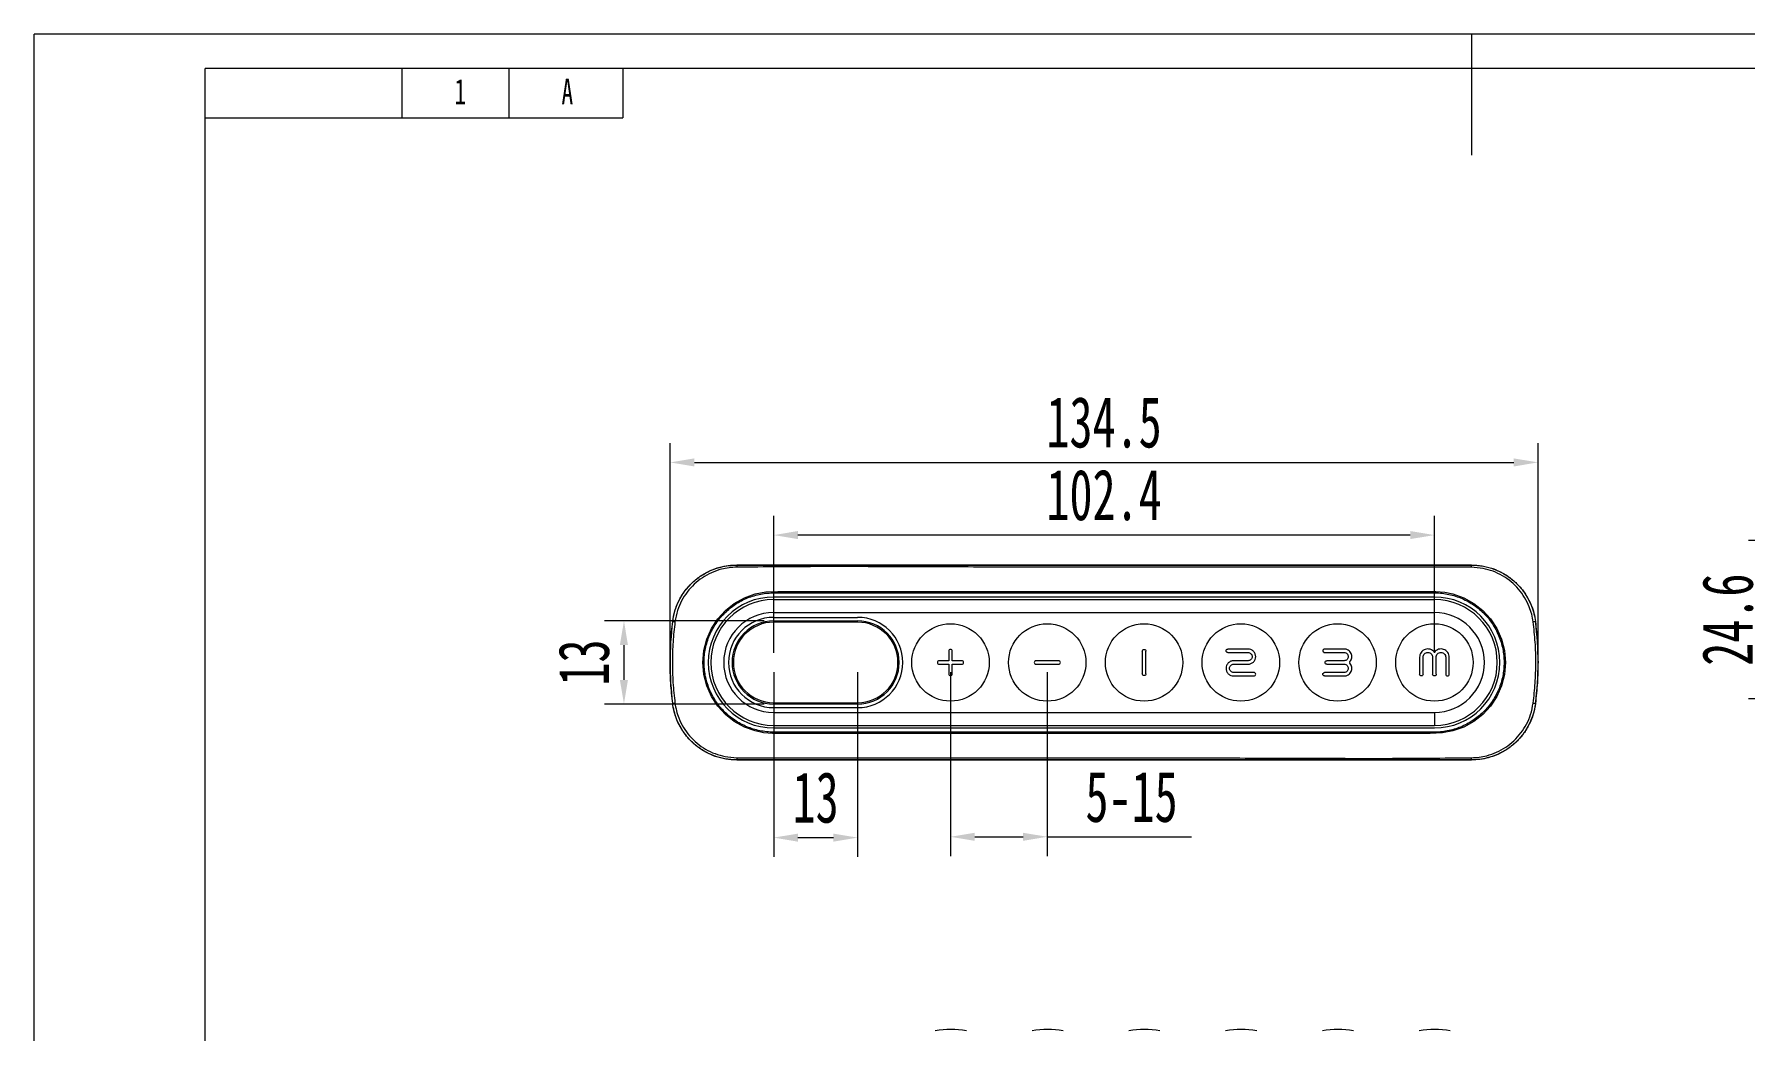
# Model space of a CAD drawing. Header units: millimetres. Extents: x 37 to 3702, y -325 to 1382.
# Drawn here: x 3256.6 to 3521.7, y -164.5 to -10 of the extents above; entities that cross this region are included whole.
import ezdxf

# ---------------------------------------------------------------- set-up
doc = ezdxf.new("R2010")
doc.units = ezdxf.units.MM
doc.header["$PDSIZE"] = -1
doc.layers.get('0').update_dxf_attribs({"lineweight": 20})
for name, color, linetype, lineweight in [('2细线层', 4, 'Continuous', 0), ('AM_5', 3, 'Continuous', 25), ('图框层', 7, 'Continuous', 15)]:
    doc.layers.add(name, color=color, linetype=linetype, lineweight=lineweight)
doc.layers.add('5剖面线层', color=2, linetype='Continuous')
doc.styles.add('标准', font='', dxfattribs={"width": 0.667})
doc.styles.get('标准').set_extended_font_data('SimSun')
doc.dimstyles.new('标准$0', dxfattribs={"dimscale": 1.5, "dimtxt": 5.25, "dimasz": 2.5, "dimexe": 2, "dimexo": 1, "dimgap": 1.5, "dimtad": 1, "dimdec": 1, "dimdsep": 46, "dimtxsty": '标准', "dimcen": 2.5, "dimadec": 0, "dimazin": 0, "dimtfac": 0.714286, "dimtdec": 1, "dimtmove": 0, "dimatfit": 3, "dimfxl": 0, "dimtolj": 1, "dimtzin": 0, "dimlwd": 15, "dimlwe": 15, "dimarcsym": 0})

# ---------------------------------------------------------------- blocks, each defined once
blk = doc.blocks.new('*D134')
at = {"color": 0, "linetype": 'Continuous', "lineweight": 15, "transparency": 16777216}
for p, q in [((3355.13, -105.93), (3355.13, -73.41)), ((3489.64, -105.94), (3489.64, -73.41)), ((3358.88, -76.41), (3485.89, -76.41))]:
    blk.add_line(p, q, dxfattribs=at)
at = {"color": 0, "transparency": 16777216}
for points in [[(3358.88, -75.79), (3358.88, -77.04), (3355.13, -76.41)], [(3485.89, -75.79), (3485.89, -77.04), (3489.64, -76.41)]]:
    blk.add_solid(points, dxfattribs=at)
at = {"layer": 'Defpoints', "color": 0, "transparency": 16777216}
for p in [(3489.64, -76.41), (3355.13, -107.43), (3489.64, -107.44)]:
    blk.add_point(p, dxfattribs=at)
at = {"color": 0, "lineweight": 20, "transparency": 16777216, "insert": (3422.38, -70.22), "char_height": 7.875, "attachment_point": 5, "style": '标准'}
blk.add_mtext('\\A1;134.5', dxfattribs=at)
blk = doc.blocks.new('*D135')
at = {"color": 0, "linetype": 'Continuous', "lineweight": 15, "transparency": 16777216}
for p, q in [((3398.58, -108.93), (3398.58, -137.45)), ((3413.58, -108.93), (3413.58, -137.45)), ((3402.33, -134.45), (3409.83, -134.45)), ((3413.58, -134.45), (3435.95, -134.45))]:
    blk.add_line(p, q, dxfattribs=at)
at = {"color": 0, "transparency": 16777216}
for points in [[(3402.33, -133.83), (3402.33, -135.08), (3398.58, -134.45)], [(3409.83, -133.83), (3409.83, -135.08), (3413.58, -134.45)]]:
    blk.add_solid(points, dxfattribs=at)
at = {"layer": 'Defpoints', "color": 0, "transparency": 16777216}
for p in [(3398.58, -107.43), (3413.58, -107.43), (3413.58, -134.45)]:
    blk.add_point(p, dxfattribs=at)
at = {"color": 0, "lineweight": 20, "transparency": 16777216, "insert": (3426.64, -128.27), "char_height": 7.875, "attachment_point": 5, "style": '标准'}
blk.add_mtext('\\A1;5-15', dxfattribs=at)
blk = doc.blocks.new('*D136')
at = {"color": 0, "linetype": 'Continuous', "lineweight": 15, "transparency": 16777216}
for p, q in [((3371.18, -105.93), (3371.18, -84.68)), ((3473.58, -105.93), (3473.58, -84.68)), ((3469.83, -87.68), (3374.93, -87.68))]:
    blk.add_line(p, q, dxfattribs=at)
at = {"color": 0, "transparency": 16777216}
for points in [[(3374.93, -87.05), (3374.93, -88.3), (3371.18, -87.68)], [(3469.83, -87.05), (3469.83, -88.3), (3473.58, -87.68)]]:
    blk.add_solid(points, dxfattribs=at)
at = {"layer": 'Defpoints', "color": 0, "transparency": 16777216}
for p in [(3371.18, -87.68), (3371.18, -107.43), (3473.58, -107.43)]:
    blk.add_point(p, dxfattribs=at)
at = {"color": 0, "lineweight": 20, "transparency": 16777216, "insert": (3422.38, -81.49), "char_height": 7.875, "attachment_point": 5, "style": '标准'}
blk.add_mtext('\\A1;102.4', dxfattribs=at)
blk = doc.blocks.new('*D171')
at = {"layer": 'AM_5', "color": 0, "linetype": 'Continuous', "lineweight": 15, "transparency": 16777216}
for p, q in [((3576.91, -88.51), (3522.25, -88.51)), ((3525.25, -92.26), (3525.25, -109.33)), ((3576.91, -113.08), (3522.25, -113.08))]:
    blk.add_line(p, q, dxfattribs=at)
at = {"layer": 'AM_5', "color": 0, "transparency": 16777216}
for points in [[(3524.63, -92.26), (3525.88, -92.26), (3525.25, -88.51)], [(3524.63, -109.33), (3525.88, -109.33), (3525.25, -113.08)]]:
    blk.add_solid(points, dxfattribs=at)
at = {"layer": 'Defpoints', "color": 0, "transparency": 16777216}
for p in [(3578.41, -88.51), (3525.25, -113.08), (3578.41, -113.08)]:
    blk.add_point(p, dxfattribs=at)
at = {"layer": 'AM_5', "color": 0, "lineweight": 20, "transparency": 16777216, "insert": (3519.06, -100.79), "char_height": 7.875, "attachment_point": 5, "rotation": 90, "style": '标准'}
blk.add_mtext('\\A1;24.6', dxfattribs=at)
blk = doc.blocks.new('*D173')
at = {"color": 0, "linetype": 'Continuous', "lineweight": 15, "transparency": 16777216}
for p, q in [((3371.18, -108.93), (3371.18, -137.58)), ((3384.18, -108.93), (3384.18, -137.58)), ((3374.93, -134.58), (3380.43, -134.58))]:
    blk.add_line(p, q, dxfattribs=at)
at = {"color": 0, "transparency": 16777216}
for points in [[(3374.93, -133.96), (3374.93, -135.21), (3371.18, -134.58)], [(3380.43, -133.96), (3380.43, -135.21), (3384.18, -134.58)]]:
    blk.add_solid(points, dxfattribs=at)
at = {"layer": 'Defpoints', "color": 0, "transparency": 16777216}
for p in [(3371.18, -107.43), (3384.18, -107.43), (3384.18, -134.58)]:
    blk.add_point(p, dxfattribs=at)
at = {"color": 0, "transparency": 16777216, "insert": (3377.68, -128.39), "char_height": 7.875, "attachment_point": 5, "style": '标准'}
blk.add_mtext('\\A1;13', dxfattribs=at)
blk = doc.blocks.new('*D178')
at = {"color": 0, "linetype": 'Continuous', "lineweight": 15, "transparency": 16777216}
for p, q in [((3369.68, -100.97), (3344.97, -100.97)), ((3347.97, -104.72), (3347.97, -110.13)), ((3369.68, -113.88), (3344.97, -113.88))]:
    blk.add_line(p, q, dxfattribs=at)
at = {"color": 0, "transparency": 16777216}
for points in [[(3347.34, -104.72), (3348.59, -104.72), (3347.97, -100.97)], [(3347.34, -110.13), (3348.59, -110.13), (3347.97, -113.88)]]:
    blk.add_solid(points, dxfattribs=at)
at = {"layer": 'Defpoints', "color": 0, "transparency": 16777216}
for p in [(3371.18, -100.97), (3347.97, -113.88), (3371.18, -113.88)]:
    blk.add_point(p, dxfattribs=at)
at = {"color": 0, "transparency": 16777216, "insert": (3341.78, -107.43), "char_height": 7.875, "attachment_point": 5, "rotation": 90, "style": '标准'}
blk.add_mtext('\\A1;13', dxfattribs=at)

msp = doc.modelspace()

# ---------------------------------------------------------------- linework, layer by layer
at = {"color": 7, "lineweight": 20}
for p, q in [((3365.45, -92.31), (3365.45, -92.33)), ((3365.45, -92.31), (3479.31, -92.31)), ((3479.31, -92.31), (3479.31, -92.33)), ((3473.58, -97.28), (3371.18, -97.28)), ((3371.18, -99.68), (3371.18, -97.68)), ((3371.18, -97.68), (3473.58, -97.68)), ((3473.58, -99.68), (3473.58, -97.68)), ((3371.18, -99.68), (3473.58, -99.68)), ((3371.18, -100.43), (3384.18, -100.43)), ((3355.51, -101.09), (3355.52, -101.09)), ((3371.18, -101.17), (3371.18, -100.97)), ((3371.18, -100.97), (3384.18, -100.97)), ((3384.18, -101.17), (3371.18, -101.17)), ((3384.18, -101.17), (3384.18, -100.97)), ((3489.26, -101.09), (3489.24, -101.09)), ((3398.31, -105.67), (3398.31, -107.16)), ((3398.85, -107.16), (3398.85, -105.67)), ((3428.31, -105.67), (3428.31, -109.18)), ((3428.85, -109.18), (3428.85, -105.67)), ((3444.7, -105.34), (3441.56, -105.34)), ((3441.56, -105.88), (3444.7, -105.88)), ((3459.6, -105.34), (3456.56, -105.34)), ((3456.56, -105.88), (3459.6, -105.88)), ((3398.31, -107.16), (3396.83, -107.16)), ((3396.83, -107.7), (3398.31, -107.7)), ((3398.31, -107.7), (3398.31, -109.18)), ((3400.34, -107.16), (3398.85, -107.16)), ((3398.85, -107.7), (3400.34, -107.7)), ((3398.85, -109.18), (3398.85, -107.7)), ((3415.34, -107.16), (3411.83, -107.16)), ((3411.83, -107.7), (3415.34, -107.7)), ((3444.7, -107.16), (3442.47, -107.16)), ((3442.47, -107.7), (3444.7, -107.7)), ((3459.6, -107.16), (3456.9, -107.16)), ((3456.9, -107.7), (3459.6, -107.7)), ((3471.29, -106.62), (3471.29, -109.25)), ((3471.83, -109.25), (3471.83, -106.62)), ((3473.31, -106.62), (3473.31, -109.25)), ((3473.85, -109.25), (3473.85, -106.62)), ((3475.34, -106.62), (3475.34, -109.25)), ((3475.88, -109.25), (3475.88, -106.62)), ((3445.61, -108.98), (3442.47, -108.98)), ((3442.47, -109.52), (3445.61, -109.52)), ((3459.6, -108.98), (3456.56, -108.98)), ((3456.56, -109.52), (3459.6, -109.52)), ((3355.51, -113.77), (3355.52, -113.77)), ((3371.18, -113.88), (3371.18, -113.68)), ((3371.18, -113.68), (3384.18, -113.68)), ((3384.18, -113.88), (3371.18, -113.88)), ((3384.18, -113.88), (3384.18, -113.68)), ((3489.26, -113.77), (3489.24, -113.77)), ((3371.18, -114.43), (3384.18, -114.43)), ((3371.18, -115.18), (3371.18, -117.18)), ((3371.18, -115.18), (3473.58, -115.18)), ((3473.58, -115.18), (3473.58, -117.18)), ((3371.18, -117.18), (3473.58, -117.18)), ((3371.18, -117.58), (3473.58, -117.58)), ((3365.45, -122.55), (3365.45, -122.53)), ((3479.31, -122.55), (3365.45, -122.55)), ((3479.31, -122.55), (3479.31, -122.53))]:
    msp.add_line(p, q, dxfattribs=at)
at = {"color": 7, "lineweight": 20, "flags": 128}
msp.add_lwpolyline([(3422.41, -96.43), (3440.66, -96.43), (3458.9, -96.43), (3469.04, -96.43), (3470.63, -96.43), (3472.21, -96.43), (3473.78, -96.43), (3475.18, -96.55), (3476.44, -96.81), (3478.14, -97.42), (3479.69, -98.28), (3481.08, -99.38), (3482.27, -100.68), (3483.24, -102.16), (3483.97, -103.8), (3484.43, -105.59), (3484.58, -107.43), (3484.43, -109.27), (3483.97, -111.05), (3483.24, -112.7), (3482.27, -114.18), (3481.08, -115.48), (3479.69, -116.58), (3478.14, -117.44), (3476.44, -118.05), (3474.82, -118.36), (3472.93, -118.43), (3470.91, -118.43), (3468.9, -118.43), (3466.88, -118.43), (3458.9, -118.43), (3440.65, -118.43), (3422.38, -118.43), (3404.12, -118.43), (3385.87, -118.43), (3375.73, -118.43), (3374.14, -118.43), (3372.56, -118.43), (3370.98, -118.43), (3369.58, -118.31), (3368.33, -118.05), (3366.63, -117.44), (3365.07, -116.58), (3363.69, -115.48), (3362.5, -114.18), (3361.53, -112.7), (3360.8, -111.05), (3360.34, -109.27), (3360.18, -107.43), (3360.34, -105.59), (3360.8, -103.8), (3361.53, -102.16), (3362.5, -100.68), (3363.69, -99.38), (3365.07, -98.28), (3366.63, -97.42), (3368.33, -96.81), (3369.95, -96.5), (3371.84, -96.43), (3373.85, -96.43), (3375.87, -96.43), (3377.89, -96.43), (3385.87, -96.43), (3404.12, -96.43), (3422.38, -96.43), (3422.41, -96.43)], dxfattribs=at)
at = {"color": 7, "lineweight": 20}
for centre in [(3398.58, -107.43), (3413.58, -107.43), (3428.58, -107.43), (3443.58, -107.43), (3458.58, -107.43), (3473.58, -107.43)]:
    msp.add_circle(centre, 6, dxfattribs=at)
for centre, radius, start, end in [((3372.18, -92.61), 6.74, 177.6142, 180.4571), ((3472.58, -92.61), 6.74, 359.5429, 2.3858), ((3371.18, -107.43), 10.15, 90, 270), ((3371.18, -107.43), 9.75, 90, 270), ((3473.58, -107.43), 10.15, 270, 90), ((3473.58, -107.43), 9.75, 270, 90), ((3371.18, -107.43), 7.75, 90, 270), ((3371.18, -107.43), 7, 90, 270), ((3384.18, -107.43), 7, 270, 90), ((3473.58, -107.43), 7.75, 270, 90), ((3406.18, -107.43), 51.07, 172.8647, 187.1353), ((3354.26, -113.54), 12.51, 82.5898, 84.2189), ((3371.18, -107.43), 6.45, 90, 270), ((3371.18, -107.43), 6.25, 90, 270), ((3384.18, -107.43), 6.45, 270, 90), ((3384.18, -107.43), 6.25, 270, 90), ((3490.5, -113.54), 12.52, 95.7816, 97.4099), ((3438.58, -107.43), 51.07, 352.8647, 7.1353), ((3354.26, -101.32), 12.52, 275.7816, 277.4099), ((3490.5, -101.32), 12.51, 262.5898, 264.2189), ((3372.18, -122.25), 6.74, 179.5429, 182.3858), ((3472.58, -122.25), 6.74, 357.6142, 0.4571), ((3398.58, -179.93), 15.6, 80.931, 98.6982), ((3413.58, -179.93), 15.6, 80.931, 98.6982), ((3428.58, -179.93), 15.6, 80.931, 98.6982), ((3443.58, -179.93), 15.6, 80.931, 98.6982), ((3458.58, -179.93), 15.6, 80.931, 98.6982), ((3473.58, -179.93), 15.6, 80.931, 98.6982)]:
    msp.add_arc(centre, radius, start, end, dxfattribs=at)
for points, knots in [([(3355.51, -101.09), (3355.61, -100.53), (3355.8, -99.41), (3356.45, -97.83), (3357.33, -96.38), (3358.45, -95.1), (3359.76, -94.03), (3361.23, -93.19), (3362.71, -92.66), (3364.13, -92.36), (3365.01, -92.33), (3365.45, -92.31)], [0, 0, 0, 0, 0.117209, 0.234106, 0.350999, 0.467557, 0.584108, 0.70055, 0.81698, 0.908493, 1, 1, 1, 1]), ([(3355.52, -101.09), (3355.52, -101.09), (3355.6, -100.47), (3355.86, -99.3), (3356.54, -97.68), (3357.44, -96.25), (3358.58, -95), (3359.9, -93.95), (3361.39, -93.14), (3362.84, -92.63), (3364.21, -92.38), (3365.04, -92.33), (3365.45, -92.33), (3365.45, -92.33)], [0, 0, 0, 0, 0.000004, 0.129923, 0.246281, 0.362638, 0.479118, 0.595595, 0.712003, 0.828401, 0.914201, 0.999996, 1, 1, 1, 1]), ([(3365.45, -92.66), (3365.05, -92.68), (3364.25, -92.72), (3362.94, -92.98), (3361.53, -93.47), (3360.11, -94.26), (3358.83, -95.27), (3357.74, -96.48), (3356.88, -97.85), (3356.2, -99.41), (3355.99, -100.53), (3355.88, -101.13)], [0, 0, 0, 0, 0.085925, 0.17185, 0.288253, 0.40466, 0.521061, 0.637467, 0.753753, 0.870043, 1, 1, 1, 1]), ([(3365.45, -92.33), (3370.15, -92.33), (3379.55, -92.33), (3393.65, -92.33), (3412.59, -92.33), (3436.37, -92.33), (3457.84, -92.33), (3472.16, -92.33), (3476.93, -92.33), (3479.31, -92.33)], [0, 0, 0, 0, 0.123806, 0.247616, 0.371426, 0.622852, 0.874279, 0.93714, 1, 1, 1, 1]), ([(3479.32, -92.66), (3476.93, -92.65), (3472.16, -92.62), (3460.29, -92.64), (3437.76, -92.62), (3413.27, -92.66), (3391.53, -92.6), (3378.49, -92.54), (3369.79, -92.62), (3365.45, -92.66)], [0, 0, 0, 0, 0.062877, 0.1257576, 0.3127416, 0.6563688, 0.7709147, 0.8854605, 1, 1, 1, 1]), ([(3479.31, -92.31), (3479.88, -92.34), (3481.01, -92.39), (3482.66, -92.84), (3484.21, -93.53), (3485.62, -94.48), (3486.85, -95.65), (3487.86, -97.01), (3488.58, -98.41), (3489.04, -99.78), (3489.19, -100.65), (3489.26, -101.09)], [0, 0, 0, 0, 0.117208, 0.23416, 0.351108, 0.467624, 0.584134, 0.700835, 0.817533, 0.908769, 1, 1, 1, 1]), ([(3479.31, -92.33), (3479.31, -92.33), (3479.94, -92.33), (3481.13, -92.44), (3482.82, -92.91), (3484.35, -93.63), (3485.74, -94.6), (3486.94, -95.78), (3487.93, -97.15), (3488.61, -98.54), (3489.04, -99.86), (3489.19, -100.68), (3489.24, -101.09), (3489.24, -101.09)], [0, 0, 0, 0, 0.000004, 0.129935, 0.246247, 0.362558, 0.47897, 0.595376, 0.712011, 0.828644, 0.914323, 0.999996, 1, 1, 1, 1]), ([(3488.89, -101.13), (3488.82, -100.74), (3488.69, -99.95), (3488.27, -98.68), (3487.61, -97.35), (3486.66, -96.02), (3485.5, -94.88), (3484.16, -93.95), (3482.69, -93.26), (3481.07, -92.78), (3479.92, -92.7), (3479.32, -92.66)], [0, 0, 0, 0, 0.085692, 0.171388, 0.287937, 0.404485, 0.520834, 0.63719, 0.753518, 0.869855, 1, 1, 1, 1]), ([(3422.38, -118.23), (3433.73, -118.23), (3447.92, -118.23), (3463.53, -118.23), (3468.49, -118.23), (3470.97, -118.23), (3472.04, -118.23), (3472.75, -118.23), (3473.1, -118.23), (3473.81, -118.23), (3474.17, -118.22), (3474.88, -118.15), (3475.23, -118.1), (3475.94, -117.97), (3476.29, -117.89), (3476.97, -117.69), (3477.31, -117.57), (3477.96, -117.3), (3478.28, -117.15), (3478.91, -116.82), (3479.22, -116.64), (3480.12, -116.05), (3480.67, -115.6), (3481.43, -114.85), (3481.67, -114.59), (3482.13, -114.04), (3482.34, -113.75), (3482.94, -112.87), (3483.27, -112.24), (3483.69, -111.26), (3483.81, -110.92), (3484.02, -110.23), (3484.1, -109.89), (3484.31, -108.85), (3484.38, -108.14), (3484.38, -106.7), (3484.31, -105.99), (3484.1, -104.95), (3484.01, -104.61), (3483.8, -103.92), (3483.68, -103.59), (3483.26, -102.6), (3482.93, -101.98), (3482.33, -101.09), (3482.12, -100.8), (3481.66, -100.25), (3481.42, -99.99), (3480.66, -99.24), (3480.11, -98.8), (3479.21, -98.21), (3478.9, -98.03), (3478.27, -97.7), (3477.95, -97.55), (3477.29, -97.28), (3476.95, -97.17), (3476.27, -96.97), (3475.92, -96.88), (3475.21, -96.75), (3474.86, -96.7), (3474.15, -96.64), (3473.8, -96.63), (3472.02, -96.63), (3470.6, -96.63), (3467.75, -96.63), (3463.49, -96.63), (3459.22, -96.63), (3444.99, -96.63), (3433.61, -96.63), (3410.85, -96.63), (3396.63, -96.63), (3380.98, -96.63), (3376, -96.63), (3373.51, -96.63), (3372.45, -96.63), (3371.73, -96.63), (3371.38, -96.63), (3370.31, -96.65), (3369.61, -96.73), (3368.58, -96.95), (3368.23, -97.04), (3367.55, -97.26), (3367.22, -97.38), (3366.25, -97.8), (3365.63, -98.14), (3364.75, -98.75), (3364.47, -98.97), (3363.93, -99.43), (3363.67, -99.67), (3363.18, -100.17), (3362.95, -100.44), (3362.51, -100.99), (3362.3, -101.29), (3361.72, -102.18), (3361.4, -102.81), (3361.01, -103.8), (3360.9, -104.13), (3360.7, -104.82), (3360.62, -105.17), (3360.43, -106.21), (3360.38, -106.91), (3360.4, -107.98), (3360.42, -108.33), (3360.5, -109.04), (3360.56, -109.39), (3360.79, -110.42), (3361, -111.09), (3361.58, -112.4), (3361.92, -113.02), (3362.53, -113.89), (3362.74, -114.17), (3363.2, -114.71), (3363.45, -114.97), (3364.22, -115.71), (3364.77, -116.14), (3365.66, -116.71), (3365.97, -116.89), (3366.61, -117.21), (3366.93, -117.36), (3367.92, -117.74), (3368.6, -117.93), (3369.65, -118.12), (3370, -118.17), (3370.71, -118.22), (3371.07, -118.23), (3374.25, -118.22), (3377.08, -118.23), (3382.75, -118.23), (3391.24, -118.23), (3402.56, -118.23), (3412.47, -118.23), (3417.43, -118.23), (3419.55, -118.23), (3420.97, -118.23), (3421.67, -118.23), (3422.38, -118.23)], [0, 0, 0, 0, 0.125, 0.15625, 0.171875, 0.179687, 0.183594, 0.183594, 0.1875, 0.1875, 0.191406, 0.191406, 0.195312, 0.195312, 0.199219, 0.199219, 0.203125, 0.203125, 0.207031, 0.207031, 0.210937, 0.210937, 0.21875, 0.21875, 0.222656, 0.222656, 0.226562, 0.226562, 0.234375, 0.234375, 0.238281, 0.238281, 0.242188, 0.242188, 0.25, 0.25, 0.257813, 0.257813, 0.261719, 0.261719, 0.265625, 0.265625, 0.273438, 0.273438, 0.277344, 0.277344, 0.28125, 0.28125, 0.289063, 0.289063, 0.292969, 0.292969, 0.296875, 0.296875, 0.300781, 0.300781, 0.304688, 0.304688, 0.308594, 0.308594, 0.3125, 0.3125, 0.328125, 0.328125, 0.34375, 0.375, 0.375, 0.5, 0.5, 0.625, 0.65625, 0.671875, 0.679687, 0.683594, 0.683594, 0.6875, 0.6875, 0.695312, 0.695312, 0.699219, 0.699219, 0.703125, 0.703125, 0.710937, 0.710937, 0.714844, 0.714844, 0.71875, 0.71875, 0.722656, 0.722656, 0.726562, 0.726562, 0.734375, 0.734375, 0.738281, 0.738281, 0.742187, 0.742187, 0.75, 0.75, 0.753906, 0.753906, 0.757812, 0.757812, 0.765625, 0.765625, 0.773437, 0.773437, 0.777344, 0.777344, 0.78125, 0.78125, 0.789062, 0.789062, 0.792969, 0.792969, 0.796875, 0.796875, 0.804688, 0.804688, 0.808594, 0.808594, 0.8125, 0.8125, 0.84375, 0.84375, 0.875, 0.9375, 0.96875, 0.984375, 0.992187, 0.992187, 1, 1, 1, 1]), ([(3355.52, -113.77), (3355.41, -112.73), (3355.19, -110.63), (3355.1, -107.46), (3355.18, -104.27), (3355.41, -102.15), (3355.52, -101.09)], [0, 0, 0, 0, 0.248058, 0.496117, 0.748059, 1, 1, 1, 1]), ([(3355.88, -101.13), (3355.76, -102.17), (3355.53, -104.24), (3355.44, -107.39), (3355.52, -110.56), (3355.76, -112.67), (3355.88, -113.73)], [0, 0, 0, 0, 0.2478216, 0.4956638, 0.7478427, 1, 1, 1, 1]), ([(3488.89, -113.73), (3489.01, -112.69), (3489.24, -110.62), (3489.33, -107.47), (3489.25, -104.3), (3489.01, -102.18), (3488.89, -101.13)], [0, 0, 0, 0, 0.2478216, 0.4956638, 0.7478427, 1, 1, 1, 1]), ([(3489.24, -101.09), (3489.36, -102.13), (3489.58, -104.22), (3489.67, -107.4), (3489.58, -110.58), (3489.36, -112.71), (3489.24, -113.77)], [0, 0, 0, 0, 0.248058, 0.496117, 0.748059, 1, 1, 1, 1]), ([(3398.85, -105.67), (3398.85, -105.6), (3398.83, -105.53), (3398.73, -105.43), (3398.66, -105.4), (3398.51, -105.4), (3398.44, -105.43), (3398.34, -105.53), (3398.31, -105.6), (3398.31, -105.67)], [0, 0, 0, 0, 0.25, 0.25, 0.5, 0.5, 0.75, 0.75, 1, 1, 1, 1]), ([(3428.31, -105.67), (3428.31, -105.6), (3428.34, -105.53), (3428.44, -105.43), (3428.51, -105.4), (3428.58, -105.4)], [0, 0, 0, 0, 0.5, 0.5, 1, 1, 1, 1]), ([(3428.58, -105.4), (3428.66, -105.4), (3428.73, -105.43), (3428.83, -105.53), (3428.85, -105.6), (3428.85, -105.67)], [0, 0, 0, 0, 0.5, 0.5, 1, 1, 1, 1]), ([(3441.29, -105.61), (3441.29, -105.54), (3441.32, -105.47), (3441.42, -105.37), (3441.49, -105.34), (3441.56, -105.34)], [0, 0, 0, 0, 0.5, 0.5, 1, 1, 1, 1]), ([(3441.56, -105.88), (3441.49, -105.88), (3441.42, -105.85), (3441.32, -105.75), (3441.29, -105.68), (3441.29, -105.61)], [0, 0, 0, 0, 0.5, 0.5, 1, 1, 1, 1]), ([(3444.7, -107.7), (3444.78, -107.7), (3444.85, -107.69), (3445, -107.66), (3445.08, -107.64), (3445.22, -107.58), (3445.29, -107.54), (3445.42, -107.46), (3445.48, -107.41), (3445.64, -107.25), (3445.73, -107.12), (3445.85, -106.83), (3445.88, -106.68), (3445.88, -106.45), (3445.87, -106.37), (3445.84, -106.22), (3445.82, -106.14), (3445.76, -106), (3445.72, -105.93), (3445.64, -105.8), (3445.59, -105.74), (3445.42, -105.57), (3445.29, -105.49), (3445.01, -105.37), (3444.85, -105.34), (3444.7, -105.34)], [0, 0, 0, 0, 0.0625, 0.0625, 0.125, 0.125, 0.1875, 0.1875, 0.25, 0.25, 0.375, 0.375, 0.5, 0.5, 0.5625, 0.5625, 0.625, 0.625, 0.6875, 0.6875, 0.75, 0.75, 0.875, 0.875, 1, 1, 1, 1]), ([(3444.7, -105.88), (3444.78, -105.88), (3444.87, -105.89), (3445.02, -105.96), (3445.09, -106.01), (3445.21, -106.12), (3445.26, -106.2), (3445.32, -106.35), (3445.34, -106.44), (3445.34, -106.6), (3445.32, -106.69), (3445.26, -106.84), (3445.21, -106.91), (3445.03, -107.09), (3444.87, -107.16), (3444.7, -107.16)], [0, 0, 0, 0, 0.125, 0.125, 0.25, 0.25, 0.375, 0.375, 0.5, 0.5, 0.625, 0.625, 0.75, 0.75, 1, 1, 1, 1]), ([(3456.56, -105.34), (3456.49, -105.34), (3456.42, -105.37), (3456.32, -105.47), (3456.29, -105.54), (3456.29, -105.61)], [0, 0, 0, 0, 0.5, 0.5, 1, 1, 1, 1]), ([(3456.29, -105.61), (3456.29, -105.68), (3456.32, -105.75), (3456.42, -105.85), (3456.49, -105.88), (3456.56, -105.88)], [0, 0, 0, 0, 0.5, 0.5, 1, 1, 1, 1]), ([(3460.49, -107.3), (3460.56, -107.21), (3460.62, -107.12), (3460.72, -106.91), (3460.75, -106.8), (3460.8, -106.47), (3460.77, -106.24), (3460.63, -105.93), (3460.57, -105.83), (3460.42, -105.66), (3460.33, -105.59), (3460.14, -105.46), (3460.04, -105.42), (3459.82, -105.35), (3459.71, -105.34), (3459.6, -105.34)], [0, 0, 0, 0, 0.125, 0.125, 0.25, 0.25, 0.5, 0.5, 0.625, 0.625, 0.75, 0.75, 0.875, 0.875, 1, 1, 1, 1]), ([(3459.6, -105.88), (3459.68, -105.88), (3459.76, -105.89), (3459.92, -105.96), (3459.99, -106.01), (3460.11, -106.12), (3460.16, -106.2), (3460.22, -106.35), (3460.24, -106.44), (3460.24, -106.6), (3460.22, -106.69), (3460.16, -106.84), (3460.11, -106.91), (3459.99, -107.03), (3459.92, -107.08), (3459.76, -107.14), (3459.68, -107.16), (3459.6, -107.16)], [0, 0, 0, 0, 0.125, 0.125, 0.25, 0.25, 0.375, 0.375, 0.5, 0.5, 0.625, 0.625, 0.75, 0.75, 0.875, 0.875, 1, 1, 1, 1]), ([(3473.58, -105.83), (3473.5, -105.73), (3473.41, -105.64), (3473.19, -105.49), (3473.07, -105.43), (3472.81, -105.35), (3472.68, -105.33), (3472.42, -105.34), (3472.28, -105.36), (3472.03, -105.45), (3471.91, -105.51), (3471.7, -105.67), (3471.61, -105.76), (3471.45, -105.98), (3471.39, -106.1), (3471.31, -106.35), (3471.29, -106.49), (3471.29, -106.62)], [0, 0, 0, 0, 0.125, 0.125, 0.25, 0.25, 0.375, 0.375, 0.5, 0.5, 0.625, 0.625, 0.75, 0.75, 0.875, 0.875, 1, 1, 1, 1]), ([(3471.83, -106.62), (3471.83, -106.52), (3471.85, -106.42), (3471.92, -106.24), (3471.98, -106.16), (3472.12, -106.02), (3472.2, -105.97), (3472.38, -105.9), (3472.48, -105.88), (3472.67, -105.88), (3472.77, -105.9), (3472.95, -105.97), (3473.03, -106.03), (3473.17, -106.16), (3473.22, -106.25), (3473.29, -106.42), (3473.31, -106.52), (3473.31, -106.62)], [0, 0, 0, 0, 0.125, 0.125, 0.25, 0.25, 0.375, 0.375, 0.5, 0.5, 0.625, 0.625, 0.75, 0.75, 0.875, 0.875, 1, 1, 1, 1]), ([(3475.88, -106.62), (3475.88, -106.49), (3475.86, -106.36), (3475.78, -106.1), (3475.72, -105.98), (3475.56, -105.77), (3475.47, -105.67), (3475.25, -105.51), (3475.14, -105.45), (3474.89, -105.36), (3474.75, -105.34), (3474.49, -105.33), (3474.35, -105.35), (3474.1, -105.43), (3473.98, -105.49), (3473.76, -105.64), (3473.67, -105.73), (3473.58, -105.83)], [0, 0, 0, 0, 0.125, 0.125, 0.25, 0.25, 0.375, 0.375, 0.5, 0.5, 0.625, 0.625, 0.75, 0.75, 0.875, 0.875, 1, 1, 1, 1]), ([(3473.85, -106.62), (3473.85, -106.52), (3473.87, -106.43), (3473.95, -106.25), (3474, -106.16), (3474.14, -106.03), (3474.22, -105.97), (3474.4, -105.9), (3474.5, -105.88), (3474.69, -105.88), (3474.79, -105.9), (3474.97, -105.97), (3475.05, -106.02), (3475.26, -106.23), (3475.34, -106.42), (3475.34, -106.62)], [0, 0, 0, 0, 0.125, 0.125, 0.25, 0.25, 0.375, 0.375, 0.5, 0.5, 0.625, 0.625, 0.75, 0.75, 1, 1, 1, 1]), ([(3396.83, -107.16), (3396.76, -107.16), (3396.69, -107.19), (3396.59, -107.29), (3396.56, -107.36), (3396.56, -107.5), (3396.59, -107.57), (3396.69, -107.67), (3396.76, -107.7), (3396.83, -107.7)], [0, 0, 0, 0, 0.25, 0.25, 0.5, 0.5, 0.75, 0.75, 1, 1, 1, 1]), ([(3400.34, -107.7), (3400.41, -107.7), (3400.48, -107.67), (3400.58, -107.57), (3400.61, -107.5), (3400.61, -107.36), (3400.58, -107.29), (3400.48, -107.19), (3400.41, -107.16), (3400.34, -107.16)], [0, 0, 0, 0, 0.25, 0.25, 0.5, 0.5, 0.75, 0.75, 1, 1, 1, 1]), ([(3411.83, -107.16), (3411.76, -107.16), (3411.69, -107.19), (3411.59, -107.29), (3411.56, -107.36), (3411.56, -107.5), (3411.59, -107.57), (3411.69, -107.67), (3411.76, -107.7), (3411.83, -107.7)], [0, 0, 0, 0, 0.25, 0.25, 0.5, 0.5, 0.75, 0.75, 1, 1, 1, 1]), ([(3415.34, -107.7), (3415.41, -107.7), (3415.48, -107.67), (3415.58, -107.57), (3415.61, -107.5), (3415.61, -107.36), (3415.58, -107.29), (3415.48, -107.19), (3415.41, -107.16), (3415.34, -107.16)], [0, 0, 0, 0, 0.25, 0.25, 0.5, 0.5, 0.75, 0.75, 1, 1, 1, 1]), ([(3442.47, -107.16), (3442.39, -107.16), (3442.32, -107.17), (3442.17, -107.2), (3442.09, -107.22), (3441.95, -107.28), (3441.88, -107.31), (3441.75, -107.4), (3441.69, -107.45), (3441.53, -107.61), (3441.44, -107.74), (3441.32, -108.03), (3441.29, -108.18), (3441.29, -108.41), (3441.3, -108.49), (3441.33, -108.64), (3441.35, -108.72), (3441.41, -108.86), (3441.44, -108.93), (3441.53, -109.06), (3441.58, -109.12), (3441.74, -109.28), (3441.87, -109.37), (3442.16, -109.49), (3442.31, -109.52), (3442.47, -109.52)], [0, 0, 0, 0, 0.0625, 0.0625, 0.125, 0.125, 0.1875, 0.1875, 0.25, 0.25, 0.375, 0.375, 0.5, 0.5, 0.5625, 0.5625, 0.625, 0.625, 0.6875, 0.6875, 0.75, 0.75, 0.875, 0.875, 1, 1, 1, 1]), ([(3442.47, -108.98), (3442.39, -108.98), (3442.3, -108.97), (3442.15, -108.9), (3442.08, -108.85), (3441.96, -108.73), (3441.91, -108.66), (3441.85, -108.51), (3441.83, -108.42), (3441.83, -108.25), (3441.85, -108.17), (3441.91, -108.02), (3441.96, -107.95), (3442.14, -107.77), (3442.3, -107.7), (3442.47, -107.7)], [0, 0, 0, 0, 0.125, 0.125, 0.25, 0.25, 0.375, 0.375, 0.5, 0.5, 0.625, 0.625, 0.75, 0.75, 1, 1, 1, 1]), ([(3456.63, -107.43), (3456.63, -107.36), (3456.66, -107.29), (3456.76, -107.19), (3456.83, -107.16), (3456.9, -107.16)], [0, 0, 0, 0, 0.5, 0.5, 1, 1, 1, 1]), ([(3456.9, -107.7), (3456.83, -107.7), (3456.76, -107.67), (3456.66, -107.57), (3456.63, -107.5), (3456.63, -107.43)], [0, 0, 0, 0, 0.5, 0.5, 1, 1, 1, 1]), ([(3459.6, -109.52), (3459.71, -109.52), (3459.82, -109.51), (3460.04, -109.44), (3460.14, -109.39), (3460.33, -109.27), (3460.42, -109.2), (3460.56, -109.03), (3460.63, -108.93), (3460.72, -108.72), (3460.75, -108.61), (3460.78, -108.39), (3460.78, -108.28), (3460.75, -108.05), (3460.72, -107.95), (3460.62, -107.74), (3460.56, -107.65), (3460.49, -107.56)], [0, 0, 0, 0, 0.125, 0.125, 0.25, 0.25, 0.375, 0.375, 0.5, 0.5, 0.625, 0.625, 0.75, 0.75, 0.875, 0.875, 1, 1, 1, 1]), ([(3459.6, -107.7), (3459.68, -107.7), (3459.76, -107.72), (3459.92, -107.78), (3459.99, -107.83), (3460.11, -107.95), (3460.16, -108.02), (3460.22, -108.17), (3460.24, -108.25), (3460.24, -108.42), (3460.22, -108.51), (3460.16, -108.66), (3460.11, -108.73), (3459.93, -108.91), (3459.77, -108.98), (3459.6, -108.98)], [0, 0, 0, 0, 0.125, 0.125, 0.25, 0.25, 0.375, 0.375, 0.5, 0.5, 0.625, 0.625, 0.75, 0.75, 1, 1, 1, 1]), ([(3460.49, -107.56), (3460.45, -107.53), (3460.44, -107.48), (3460.44, -107.38), (3460.45, -107.33), (3460.49, -107.3)], [0, 0, 0, 0, 0.5, 0.5, 1, 1, 1, 1]), ([(3398.31, -109.18), (3398.31, -109.26), (3398.34, -109.32), (3398.44, -109.42), (3398.51, -109.45), (3398.65, -109.45), (3398.73, -109.43), (3398.83, -109.32), (3398.85, -109.26), (3398.85, -109.18)], [0, 0, 0, 0, 0.25, 0.25, 0.5, 0.5, 0.75, 0.75, 1, 1, 1, 1]), ([(3428.58, -109.45), (3428.51, -109.45), (3428.44, -109.42), (3428.34, -109.32), (3428.31, -109.25), (3428.31, -109.18)], [0, 0, 0, 0, 0.5, 0.5, 1, 1, 1, 1]), ([(3428.85, -109.18), (3428.85, -109.25), (3428.83, -109.32), (3428.73, -109.42), (3428.66, -109.45), (3428.58, -109.45)], [0, 0, 0, 0, 0.5, 0.5, 1, 1, 1, 1]), ([(3445.88, -109.25), (3445.88, -109.18), (3445.86, -109.11), (3445.76, -109.01), (3445.68, -108.98), (3445.61, -108.98)], [0, 0, 0, 0, 0.5, 0.5, 1, 1, 1, 1]), ([(3445.61, -109.52), (3445.69, -109.52), (3445.76, -109.49), (3445.85, -109.39), (3445.88, -109.32), (3445.88, -109.25)], [0, 0, 0, 0, 0.5, 0.5, 1, 1, 1, 1]), ([(3456.29, -109.25), (3456.29, -109.18), (3456.32, -109.11), (3456.42, -109.01), (3456.49, -108.98), (3456.56, -108.98)], [0, 0, 0, 0, 0.5, 0.5, 1, 1, 1, 1]), ([(3456.56, -109.52), (3456.49, -109.52), (3456.42, -109.49), (3456.32, -109.39), (3456.29, -109.32), (3456.29, -109.25)], [0, 0, 0, 0, 0.5, 0.5, 1, 1, 1, 1]), ([(3471.56, -109.52), (3471.49, -109.52), (3471.42, -109.49), (3471.32, -109.39), (3471.29, -109.32), (3471.29, -109.25)], [0, 0, 0, 0, 0.5, 0.5, 1, 1, 1, 1]), ([(3471.83, -109.25), (3471.83, -109.32), (3471.8, -109.39), (3471.7, -109.49), (3471.63, -109.52), (3471.56, -109.52)], [0, 0, 0, 0, 0.5, 0.5, 1, 1, 1, 1]), ([(3473.58, -109.52), (3473.51, -109.52), (3473.44, -109.49), (3473.34, -109.39), (3473.31, -109.32), (3473.31, -109.25)], [0, 0, 0, 0, 0.5, 0.5, 1, 1, 1, 1]), ([(3473.85, -109.25), (3473.85, -109.32), (3473.83, -109.39), (3473.73, -109.49), (3473.66, -109.52), (3473.58, -109.52)], [0, 0, 0, 0, 0.5, 0.5, 1, 1, 1, 1]), ([(3475.34, -109.25), (3475.34, -109.32), (3475.37, -109.39), (3475.47, -109.49), (3475.54, -109.52), (3475.61, -109.52)], [0, 0, 0, 0, 0.5, 0.5, 1, 1, 1, 1]), ([(3475.61, -109.52), (3475.68, -109.52), (3475.75, -109.49), (3475.85, -109.39), (3475.88, -109.32), (3475.88, -109.25)], [0, 0, 0, 0, 0.5, 0.5, 1, 1, 1, 1]), ([(3365.45, -122.55), (3364.89, -122.52), (3363.76, -122.47), (3362.11, -122.02), (3360.56, -121.33), (3359.15, -120.38), (3357.92, -119.21), (3356.91, -117.85), (3356.19, -116.45), (3355.72, -115.08), (3355.58, -114.21), (3355.51, -113.77)], [0, 0, 0, 0, 0.117208, 0.23416, 0.351108, 0.467624, 0.584134, 0.700835, 0.817533, 0.908769, 1, 1, 1, 1]), ([(3365.45, -122.53), (3365.45, -122.53), (3364.83, -122.53), (3363.64, -122.42), (3361.95, -121.95), (3360.42, -121.23), (3359.03, -120.26), (3357.82, -119.08), (3356.84, -117.7), (3356.15, -116.32), (3355.73, -114.99), (3355.58, -114.18), (3355.52, -113.77), (3355.52, -113.77)], [0, 0, 0, 0, 0.000004, 0.129935, 0.246247, 0.362558, 0.47897, 0.595376, 0.712011, 0.828644, 0.914323, 0.999996, 1, 1, 1, 1]), ([(3355.88, -113.73), (3355.94, -114.12), (3356.08, -114.91), (3356.5, -116.18), (3357.16, -117.51), (3358.11, -118.83), (3359.27, -119.97), (3360.6, -120.91), (3362.07, -121.6), (3363.7, -122.08), (3364.84, -122.16), (3365.45, -122.2)], [0, 0, 0, 0, 0.085692, 0.171388, 0.287937, 0.404485, 0.520834, 0.63719, 0.753518, 0.869855, 1, 1, 1, 1]), ([(3489.24, -113.77), (3489.24, -113.77), (3489.16, -114.39), (3488.91, -115.56), (3488.23, -117.18), (3487.32, -118.61), (3486.19, -119.86), (3484.87, -120.91), (3483.38, -121.72), (3481.92, -122.23), (3480.56, -122.48), (3479.73, -122.53), (3479.31, -122.53), (3479.31, -122.53)], [0, 0, 0, 0, 0.000004, 0.129923, 0.246281, 0.362638, 0.479118, 0.595595, 0.712003, 0.828401, 0.914201, 0.999996, 1, 1, 1, 1]), ([(3489.26, -113.77), (3489.16, -114.33), (3488.96, -115.45), (3488.32, -117.03), (3487.44, -118.48), (3486.32, -119.76), (3485.01, -120.83), (3483.54, -121.67), (3482.06, -122.2), (3480.64, -122.5), (3479.76, -122.53), (3479.31, -122.55)], [0, 0, 0, 0, 0.117209, 0.234106, 0.350999, 0.467557, 0.584108, 0.70055, 0.81698, 0.908493, 1, 1, 1, 1]), ([(3479.32, -122.2), (3479.72, -122.18), (3480.52, -122.14), (3481.83, -121.87), (3483.23, -121.38), (3484.66, -120.6), (3485.93, -119.59), (3487.03, -118.38), (3487.89, -117), (3488.57, -115.45), (3488.78, -114.32), (3488.89, -113.73)], [0, 0, 0, 0, 0.085925, 0.17185, 0.288253, 0.40466, 0.521061, 0.637467, 0.753753, 0.870043, 1, 1, 1, 1]), ([(3365.45, -122.2), (3367.83, -122.21), (3372.61, -122.24), (3384.48, -122.22), (3407.01, -122.24), (3431.5, -122.2), (3453.23, -122.26), (3466.28, -122.32), (3474.97, -122.24), (3479.32, -122.2)], [0, 0, 0, 0, 0.062877, 0.1257576, 0.3127416, 0.6563688, 0.7709147, 0.8854605, 1, 1, 1, 1]), ([(3479.31, -122.53), (3474.62, -122.53), (3465.22, -122.53), (3451.12, -122.53), (3432.18, -122.53), (3408.4, -122.53), (3386.92, -122.53), (3372.61, -122.53), (3367.84, -122.53), (3365.45, -122.53)], [0, 0, 0, 0, 0.123806, 0.247616, 0.371426, 0.622852, 0.874279, 0.93714, 1, 1, 1, 1])]:
    msp.add_open_spline(points, degree=3, knots=knots, dxfattribs=at)
at = {"layer": '2细线层', "color": 7, "lineweight": 20}
for p, q in [((3256.56, -325), (3256.56, -10.03)), ((3701.97, -10.03), (3256.56, -10.03)), ((3313.53, -15.3), (3313.53, -22.94)), ((3330.12, -15.33), (3330.12, -22.97)), ((3347.82, -15.33), (3347.82, -22.97)), ((3283.08, -22.97), (3334.63, -22.97)), ((3334.63, -22.97), (3347.82, -22.97))]:
    msp.add_line(p, q, dxfattribs=at)
at = {"layer": '5剖面线层', "color": 7, "lineweight": 20}
msp.add_line((3479.31, -10.03), (3479.31, -28.8), dxfattribs=at)
at = {"layer": '图框层', "color": 7, "lineweight": 20}
for p in [(3283.08, -319.69), (3696.67, -15.33)]:
    msp.add_line(p, (3283.08, -15.33), dxfattribs=at)

# ---------------------------------------------------------------- texts
at = {"color": 7, "lineweight": 20, "style": '标准', "width": 0.667}
for s, p in [('1', (3321.7, -20.92)), ('A', (3338.29, -20.92))]:
    msp.add_text(s, height=3.98, dxfattribs=at).set_placement(p)

# ---------------------------------------------------------------- dimensions: what is measured, and where the dimension line sits
at = {"color": 7, "lineweight": 20}
for base, p1, p2, picture, middle in [((3489.64, -76.41), (3355.13, -107.43), (3489.64, -107.44), '*D134', (3422.38, -70.22)), ((3371.18, -87.68), (3473.58, -107.43), (3371.18, -107.43), '*D136', (3422.38, -81.49))]:
    dim = msp.add_linear_dim(base=base, p1=p1, p2=p2, dimstyle='标准$0', dxfattribs=at)
    dim.commit()
    dim.dimension.update_dxf_attribs({"geometry": picture, "text_midpoint": middle})
dim = msp.add_linear_dim(base=(3347.97, -113.88), p1=(3371.18, -100.97), p2=(3371.18, -113.88), angle=90, text='13', dimstyle='标准$0', override={"dimarcsym": 1})
dim.commit()
dim.dimension.update_dxf_attribs({"geometry": '*D178', "text_midpoint": (3341.78, -107.43)})
dim = msp.add_linear_dim(base=(3384.18, -134.58), p1=(3371.18, -107.43), p2=(3384.18, -107.43), dimstyle='标准$0', override={"dimarcsym": 1})
dim.commit()
dim.dimension.update_dxf_attribs({"geometry": '*D173', "text_midpoint": (3377.68, -128.39)})
dim = msp.add_linear_dim(base=(3413.58, -134.45), p1=(3398.58, -107.43), p2=(3413.58, -107.43), text='5-<>', dimstyle='标准$0', dxfattribs=at)
dim.commit()
dim.dimension.update_dxf_attribs({"geometry": '*D135', "text_midpoint": (3426.64, -128.27)})
at = {"layer": 'AM_5', "color": 7, "lineweight": 20}
dim = msp.add_linear_dim(base=(3525.25, -113.08), p1=(3578.41, -88.51), p2=(3578.41, -113.08), angle=90, dimstyle='标准$0', dxfattribs=at)
dim.commit()
dim.dimension.update_dxf_attribs({"geometry": '*D171', "text_midpoint": (3519.06, -100.79)})

doc.saveas('drawing.dxf')
